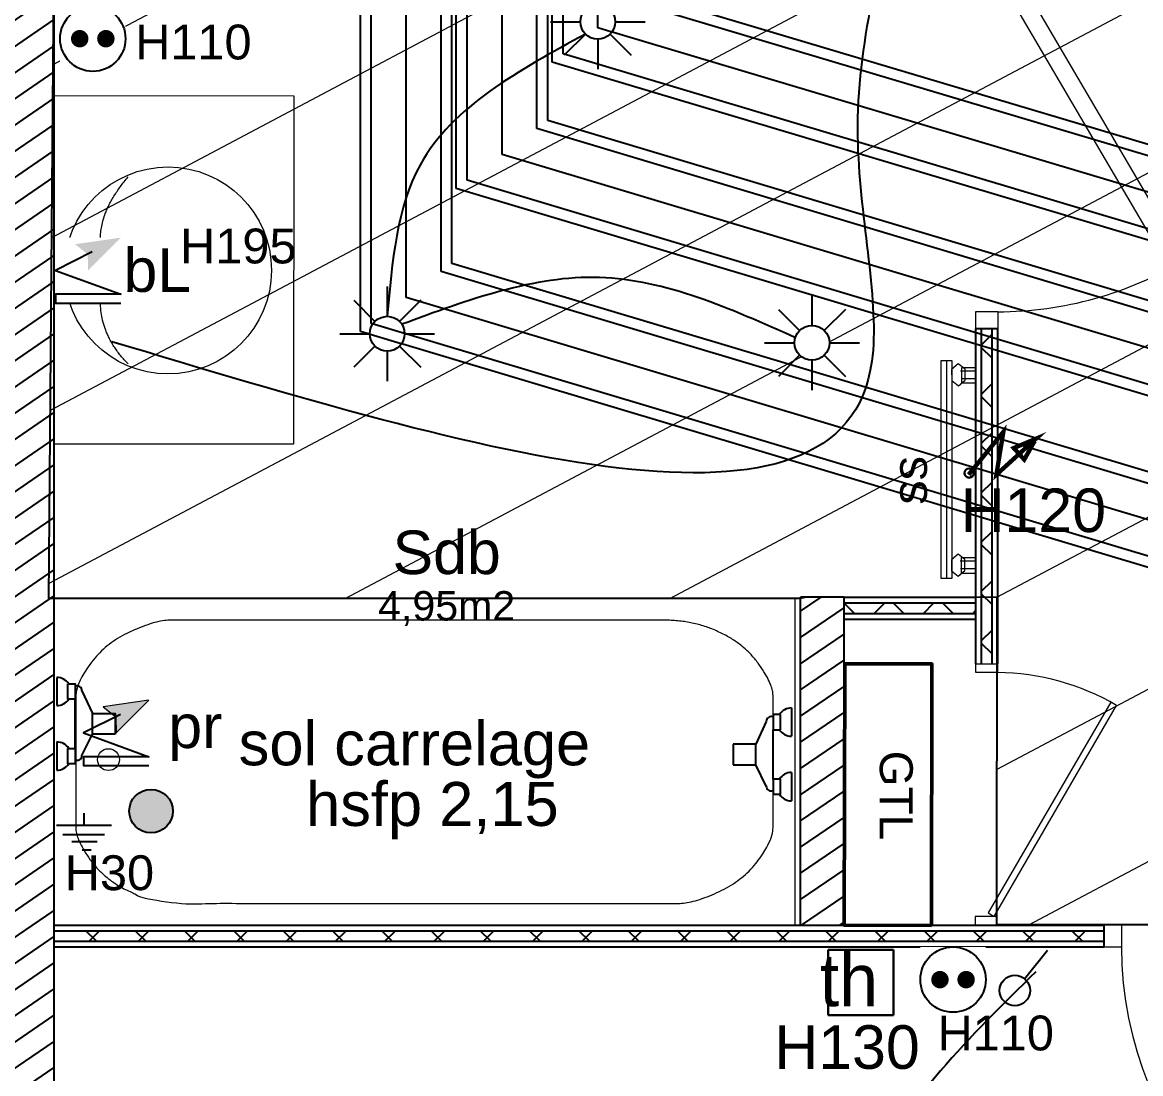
# Model space of a CAD drawing. Header units: millimetres. Extents: x 522027 to 600964, y -380282 to -298602.
# Drawn here: x 572966 to 575533, y -347529 to -345116 of the extents above; entities that cross this region are included whole.
import ezdxf

# ---------------------------------------------------------------- set-up
doc = ezdxf.new("R2010")
doc.units = ezdxf.units.MM
doc.set_wipeout_variables(frame=1)
for name, color, linetype in [('3-BAT C-Niveau -2', 7, 'Continuous'), ('prlm-CHAUFF', 4, 'Continuous'), ('prlm-CHAUFF-CONV', 1, 'Continuous'), ('prlm-EAU-EUEV', 25, 'Continuous'), ('prlm-ELEC-CFA', 1, 'Continuous'), ('prlm-MOD', 64, 'Continuous')]:
    doc.layers.add(name, color=color, linetype=linetype)
doc.layers.add('faux plafond', color=9, linetype='Continuous', lineweight=15)
doc.layers.add('prlm-ELEC-CFO', color=1, linetype='Continuous', lineweight=25)
doc.styles.add('Arial', font='arial.ttf')
doc.styles.add('Geneva', font='arial.ttf')
doc.styles.add('Helvetica', font='arial.ttf')
doc.styles.add('prlm-elec-cfa', font='comic.ttf', dxfattribs={"height": 12})
doc.styles.get("Standard").update_dxf_attribs({"font": 'arial.ttf'})

# ---------------------------------------------------------------- blocks, each defined once
blk = doc.blocks.new('Sol carrelage')
at = {"color": 7, "insert": (0, -0.78), "char_height": 10.0872, "attachment_point": 2, "line_spacing_factor": 0.834288, "style": 'Helvetica'}
blk.add_mtext('sol carrelage', dxfattribs=at)
blk = doc.blocks.new('hsfp 2.15')
at = {"color": 7, "insert": (0, -0.78), "char_height": 10.087, "attachment_point": 2, "line_spacing_factor": 0.834288, "style": 'Helvetica'}
blk.add_mtext('hsfp 2,15', dxfattribs=at)
blk = doc.blocks.new('Baignoire 175x75')
at = {"color": 7, "linetype": 'Continuous', "lineweight": 13, "flags": 128}
blk.add_lwpolyline([(0, 0), (170, 0), (170, -75), (0, -75)], close=True, dxfattribs=at)
at = {"color": 7, "linetype": 'Continuous', "lineweight": 13}
blk.add_ellipse((12.5, -37), major_axis=(2.5, 0), ratio=1, dxfattribs=at)
blk.add_open_spline([(140.1, -5), (146.77, -5), (158.33, -10.35), (165, -19.6), (165, -37.5), (165, -55.4), (158.33, -64.65), (146.77, -70), (85, -70), (23.23, -70), (11.67, -64.65), (5, -55.4), (5, -37.5), (5, -19.6), (11.67, -10.35), (23.23, -5), (83.33, -5), (140.1, -5)], degree=2, knots=[0, 0, 0, 0.017264, 0.034528, 0.051791, 0.150116, 0.16738, 0.184644, 0.201908, 0.504316, 0.52158, 0.538843, 0.556107, 0.654432, 0.671696, 0.68896, 0.706224, 1, 1, 1], dxfattribs=at)
blk = doc.blocks.new('Groupe-13-1')
at = {"color": 7, "linetype": 'Continuous', "lineweight": 13, "flags": 128}
blk.add_lwpolyline([(15824.78, -46709.99), (15839.63, -46788.6), (15785.59, -46798.82), (15770.74, -46720.21)], close=True, dxfattribs=at)
at = {"color": 7, "linetype": 'Continuous', "lineweight": 13}
for centre, major_axis in [((15803.88, -46754.76), (-23.34, -4.41)), ((15794.35, -46756.45), (0.46, -2.46)), ((15784.39, -46758.55), (0.28, -1.47))]:
    blk.add_ellipse(centre, major_axis=major_axis, ratio=1, dxfattribs=at)
blk.add_open_spline([(15798.87, -46777.56), (15791.48, -46772.37), (15788.49, -46757.06), (15786.08, -46743.78), (15790.9, -46735.37)], degree=2, dxfattribs=at)
blk = doc.blocks.new('xi.PCHT')
at = {"color": 0, "lineweight": 5}
blk.add_wipeout([(-7.5, -7.5), (7.5, -7.5), (7.5, 7.5), (-7.5, 7.5)], dxfattribs=at).dxf.layer = 'prlm-ELEC-CFO'
at = {"layer": 'prlm-ELEC-CFO', "color": 0, "linetype": 'ByBlock', "lineweight": 5, "const_width": 2}
for points in [[(-4, 0, 1), (-2, 0, 1)], [(2, 0, 1), (4, 0, 1)]]:
    blk.add_lwpolyline(points, format="xyb", close=True, dxfattribs=at)
at = {"layer": 'prlm-ELEC-CFO', "color": 0, "linetype": 'ByBlock', "lineweight": -2}
blk.add_circle((0, 0), 7.5, dxfattribs=at)
blk = doc.blocks.new('xi.PR')
at = {"layer": 'prlm-ELEC-CFO', "lineweight": 5}
blk.add_hatch(color=0, dxfattribs=at).paths.add_polyline_path([(-3, 6), (-0.1, 3.7), (0, 0), (7.5, 7.5)])
at = {"layer": 'prlm-ELEC-CFO', "color": 0, "lineweight": 5, "flags": 128}
blk.add_lwpolyline([(-3, 6), (-0.1, 3.7), (0, 0), (7.5, 7.5)], close=True, dxfattribs=at)
at = {"layer": 'prlm-ELEC-CFO', "color": 0}
blk.add_lwpolyline([(0.95, 4.23), (-7.5, 0), (7.5, -5.5), (-7.5, -5.5), (-7.5, -7.5), (7.5, -7.5)], dxfattribs=at)
blk = doc.blocks.new('xi.BL')
at = {"color": 0, "lineweight": 5}
blk.add_wipeout([(-7.5, -7.5), (7.5, -7.5), (7.5, 7.5), (-7.5, 7.5)], dxfattribs=at).dxf.layer = 'prlm-ELEC-CFO'
at = {"layer": 'prlm-ELEC-CFO', "lineweight": 5}
blk.add_hatch(color=0, dxfattribs=at).paths.add_polyline_path([(-3, 6), (-0.1, 3.7), (0, 0), (7.5, 7.5)])
at = {"layer": 'prlm-ELEC-CFO', "color": 0}
blk.add_lwpolyline([(0.95, 4.23), (-7.5, 0), (7.5, -5.5), (-7.5, -5.5), (-7.5, -7.5), (7.5, -7.5)], dxfattribs=at)
blk = doc.blocks.new('xi.dchrob')
at = {"layer": 'prlm-MOD', "color": 161}
for p, q in [((8.16, -2.3), (8.16, 2.3)), ((13.38, 1.16), (13.38, -1.16))]:
    blk.add_line(p, q, dxfattribs=at)
for points in [[(0, 10.66), (0, 4.16)], [(4.19, -5.66), (4.19, 5.66)], [(5.77, 7.56), (8.16, 2.38)], [(5.77, -7.26), (8.16, -2.37)], [(0, -4.16), (0, -10.66)]]:
    blk.add_lwpolyline(points, dxfattribs=at)
for points in [[(2.5, 9.16), (4.19, 9.16), (4.19, 5.66), (2.5, 5.66)], [(13.38, -2.37), (8.16, -2.37), (8.16, 2.38), (13.38, 2.38)], [(2.5, -5.66), (4.19, -5.66), (4.19, -9.16), (2.5, -9.16)]]:
    blk.add_lwpolyline(points, close=True, dxfattribs=at)
for centre, radius, start, end in [((0, 7.41), 3.25, 32.579, 90), ((4.65, 7.56), 1.13, 0, 114.0743), ((0, 7.41), 3.25, 270, 327.421), ((0, -7.41), 3.25, 32.579, 90), ((4.65, -7.26), 1.13, 245.9257, 360), ((0, -7.41), 3.25, 270, 327.421)]:
    blk.add_arc(centre, radius, start, end, dxfattribs=at)
blk = doc.blocks.new('xi.SPOT')
at = {"color": 0, "lineweight": 5}
blk.add_wipeout([(-4, 0), (-2.83, -2.83), (0, -4), (2.83, -2.83), (4, 0), (2.83, 2.83), (0, 4), (-2.83, 2.83)], dxfattribs=at).dxf.layer = 'prlm-ELEC-CFO'
at = {"layer": 'prlm-ELEC-CFO', "color": 0, "linetype": 'ByBlock', "lineweight": -2, "flags": 128}
for points in [[(0, 10.88), (0, 4)], [(-7.69, 7.69), (-2.83, 2.83)], [(7.69, 7.69), (2.83, 2.83)], [(-10.88, 0), (-4, 0)], [(4, 0), (10.88, 0)], [(-2.83, -2.83), (-7.69, -7.69)], [(0, -4), (0, -10.88)], [(2.83, -2.83), (7.69, -7.69)]]:
    blk.add_lwpolyline(points, dxfattribs=at)
at = {"layer": 'prlm-ELEC-CFO', "color": 0, "linetype": 'ByBlock', "lineweight": -2}
blk.add_circle((0, 0), 4, dxfattribs=at)
blk = doc.blocks.new('xi.PCHD')
at = {"color": 0, "lineweight": 5}
blk.add_wipeout([(-7.5, -7.5), (7.5, -7.5), (7.5, 7.5), (-7.5, 7.5)], dxfattribs=at).dxf.layer = 'prlm-ELEC-CFO'
at = {"layer": 'prlm-ELEC-CFO', "color": 0, "linetype": 'ByBlock', "lineweight": 5, "const_width": 2}
for points in [[(-4, 0, 1), (-2, 0, 1)], [(2, 0, 1), (4, 0, 1)]]:
    blk.add_lwpolyline(points, format="xyb", close=True, dxfattribs=at)
at = {"layer": 'prlm-ELEC-CFO', "color": 0, "linetype": 'ByBlock', "lineweight": -2}
blk.add_circle((0, 0), 7.5, dxfattribs=at)
blk = doc.blocks.new('xi.SA')
at = {"layer": 'prlm-ELEC-CFO', "color": 0}
blk.add_lwpolyline([(0.2, -1.28), (5.5, 5.28)], dxfattribs=at)
blk.add_circle((-2, -4), 3.5, dxfattribs=at)

msp = doc.modelspace()

# ---------------------------------------------------------------- hatches: boundary and pattern name
h = msp.add_hatch()
h.set_pattern_fill('02_ISOLANT', color=256, scale=10, angle=90, style=0, pattern_type=2)
h.set_pattern_definition([(134.999993, (505019.33, 142779.7), (-56.568549, -56.568536), []), (224.999993, (505019.33, 142779.7), (-56.568536, 56.568549), [])])
h.paths.add_polyline_path([(575167.7, -346588.4), (575191.7, -346588.4), (575191.7, -345819.8), (575167.7, -345819.8)])
h = msp.add_hatch()
h.set_pattern_fill('MURS MACONNERIE-2', color=256, scale=10, angle=-10.7236, style=0, pattern_type=2)
h.set_pattern_definition([(34.276399, (505201.977, 142745.115), (-23.42441, 44.173488), [])])
h.paths.add_polyline_path([(574752.3, -347188.3), (574852.3, -347188.3), (574852.3, -346435.6), (574752.3, -346435.6)])
h = msp.add_hatch()
h.set_pattern_fill('02_ISOLANT', color=256, scale=10, angle=-0.0113, style=0, pattern_type=2)
h.set_pattern_definition([(44.988738, (505019.33, 142779.7), (-56.557423, 56.57966), []), (134.988738, (505019.33, 142779.7), (56.57966, 56.557423), [])])
h.paths.add_polyline_path([(574852.3, -346448.6), (574852.3, -346472.6), (575154.7, -346472.7), (575154.7, -346448.7)])
h = msp.add_hatch()
h.set_pattern_fill('02_ISOLANT', color=256, scale=10, style=0, pattern_type=2)
h.set_pattern_definition([(44.999993, (505019.33, 142779.7), (-56.568536, 56.568549), []), (134.999993, (505019.33, 142779.7), (56.568549, 56.568536), [])])
h.paths.add_polyline_path([(573038.9, -347201.3), (573038.9, -347225.3), (575449.2, -347225.3), (575449.2, -347201.3)])
at = {"layer": '3-BAT C-Niveau -2'}
h = msp.add_hatch(dxfattribs=at)
h.set_pattern_fill('MURS MACONNERIE-2', color=256, scale=10, angle=-10.7236, style=0, pattern_type=2)
h.set_pattern_definition([(34.276399, (505201.977, 142745.115), (-23.42441, 44.173488), [])])
h.paths.add_polyline_path([(572859.2, -350942.7), (573039.2, -350942.7), (573039.2, -344229.3), (572859.2, -344049.3)])
at = {"layer": 'faux plafond'}
h = msp.add_hatch(dxfattribs=at)
h.set_pattern_fill('BA 13', color=256, scale=10, angle=-10.7236, style=0, pattern_type=2)
h.set_pattern_definition([(207.93621, (505019.33, 142779.7), (-142.2261, 319.79952), [])])
h.paths.add_polyline_path([(573027.3, -346438.3), (573038.9, -344930.1), (574454.6, -344930.2), (574454.7, -344230.2), (575154.7, -344230.1), (575154.7, -344889.8), (575204.7, -344889.8), (575204.7, -344230.1), (576717.7, -344230.7), (576717.7, -344282.2), (576767.7, -344282.2), (576767.7, -344229.2), (578086.7, -344228.7), (578086.7, -345629.2), (576767.7, -345629.1), (576767.7, -345232.2), (576717.7, -345232.2), (576717.7, -345679), (578958.7, -345679.2), (578958.7, -346578.6), (578908.7, -346578.6), (578908.7, -347249), (577369.2, -347248.6), (577369.2, -346578.8), (576359.2, -346579.1), (576359.2, -347187.2), (575202.7, -347187.2), (575203.7, -346435.5), (574762.3, -346435.8), (574750.6, -346438.3)])
at = {"layer": 'prlm-EAU-EUEV'}
h = msp.add_hatch(color=256, dxfattribs=at)
edge = h.paths.add_edge_path()
edge.add_arc((573261.6, -346926.5), 50, 0, 360)

# ---------------------------------------------------------------- linework, layer by layer
for p, q in [((575154.7, -346588.4), (575154.7, -345819.8)), ((575204.7, -345819.8), (575154.7, -345819.8)), ((575154.7, -346435.7), (575154.7, -345819.8)), ((575167.7, -346588.4), (575167.7, -345819.8)), ((575167.7, -346588.4), (575167.7, -345819.8)), ((575191.7, -346588.4), (575191.7, -345819.8)), ((575191.7, -346588.4), (575191.7, -345819.8)), ((575204.7, -346588.4), (575204.7, -345819.8)), ((574752.3, -347188.3), (574752.3, -346435.6)), ((574852.3, -346435.6), (574752.3, -346435.6)), ((574752.3, -347188.3), (574752.3, -346435.6)), ((574852.3, -346435.6), (575154.7, -346435.7)), ((574852.3, -346435.6), (575154.7, -346435.7)), ((574852.3, -346485.6), (574852.3, -346435.6)), ((574852.3, -347188.3), (574852.3, -346435.6)), ((574852.3, -347188.3), (574852.3, -346435.6)), ((574852.3, -346448.6), (575154.7, -346448.7)), ((574852.3, -346448.6), (575154.7, -346448.7)), ((574852.3, -346472.6), (575154.7, -346472.7)), ((574852.3, -346472.6), (575154.7, -346472.7)), ((574852.3, -346485.6), (575154.7, -346485.7)), ((575154.7, -346588.4), (575154.7, -346485.7)), ((573038.9, -347188.3), (575449.2, -347188.3)), ((573038.9, -347188.3), (575449.2, -347188.3)), ((575449.2, -347238.3), (575449.2, -347188.3)), ((573038.9, -347201.3), (575449.2, -347201.3)), ((573038.9, -347201.3), (575449.2, -347201.3)), ((573038.9, -347225.3), (575449.2, -347225.3)), ((573038.9, -347225.3), (575449.2, -347225.3)), ((573038.9, -347238.3), (575449.2, -347238.3))]:
    msp.add_line(p, q)
at = {"color": 7, "linetype": 'Continuous', "lineweight": 13}
for p, q in [((575489.2, -347188.3), (575449.2, -347188.3)), ((575449.2, -347188.3), (575449.2, -347238.3)), ((575489.2, -347238.3), (575489.2, -347188.3)), ((575449.2, -347238.3), (575489.2, -347238.3))]:
    msp.add_line(p, q, dxfattribs=at)
at = {"color": 7, "linetype": 'Continuous', "lineweight": 13, "flags": 128}
for points in [[(575213.3, -344944.7), (575633.2, -345660.7), (575598.7, -345680.9), (575178.8, -344965)], [(575204.7, -345779.8), (575204.7, -345819.8), (575154.7, -345819.8), (575154.7, -345779.8)]]:
    msp.add_lwpolyline(points, close=True, dxfattribs=at)
at = {"color": 7, "linetype": 'Continuous', "lineweight": 5, "flags": 128}
for points in [[(575204.3, -346588.4), (575204.2, -346608.6), (575154.2, -346608.5), (575154.3, -346588.3)], [(575183, -347160.3), (575196.5, -347168.1), (575477.5, -346683.8), (575463.9, -346676.2)], [(575203, -347188.4), (575203.1, -347168.2), (575153.1, -347168.1), (575153, -347188.3)]]:
    msp.add_lwpolyline(points, close=True, dxfattribs=at)
at = {"color": 7, "linetype": 'Continuous', "lineweight": 5}
for centre, radius, start, end in [((575204.7, -344949.8), 830.5, 270, 301.0831), ((575196.5, -347168.1), 559.9, 59.8809, 89.2131), ((576319.2, -347238.3), 830.5, 180, 267.9303)]:
    msp.add_arc(centre, radius, start, end, dxfattribs=at)
at = {"layer": '3-BAT C-Niveau -2'}
msp.add_line((573039.2, -350942.7), (573039.2, -344229.3), dxfattribs=at)
msp.add_line((573039.2, -350942.7), (573039.2, -344229.3), dxfattribs=at)
at = {"layer": '3-BAT C-Niveau -2', "ltscale": 50.8, "flags": 128}
msp.add_lwpolyline([(577369.2, -346578.8), (576359.2, -346579.1), (576359.2, -347187.2), (575202.7, -347187.2), (575203.7, -346435.5), (574762.3, -346435.8), (574750.6, -346438.3), (573027.3, -346438.3), (573038.9, -344930.1), (574454.6, -344930.2), (574454.7, -344230.2), (575154.7, -344230.1), (575154.7, -344889.8), (575204.7, -344889.8), (575204.7, -344230.1), (576717.7, -344230.7), (576717.7, -344282.2), (576767.7, -344282.2), (576767.7, -344229.2), (578086.7, -344228.7)], dxfattribs=at)
at = {"layer": 'prlm-CHAUFF'}
for p, q in [((573927.1, -345688.1), (573927.1, -344846.9)), ((573952.1, -345669.4), (573952.1, -344846.9)), ((573962.1, -345497.1), (573962.1, -344847.1)), ((573987.1, -345478.5), (573987.1, -344847.1)), ((574067.1, -345419), (574067.1, -344847.1)), ((574147.1, -345359.5), (574147.1, -344847.1))]:
    msp.add_line(p, q, dxfattribs=at)
at = {"layer": 'prlm-CHAUFF-CONV', "color": 1, "linetype": 'Continuous', "lineweight": 9}
for p, q in [((575086.9, -345892.2), (575086.9, -346392.2)), ((575154.7, -345916.8), (575118.9, -345916.8)), ((575154.7, -345934.3), (575123.1, -345934.3)), ((575154.7, -346352.9), (575118.2, -346352.9)), ((575154.7, -346370.4), (575119.6, -346370.4))]:
    msp.add_line(p, q, dxfattribs=at)
at = {"layer": 'prlm-CHAUFF-CONV', "color": 1, "linetype": 'Continuous', "lineweight": 9, "flags": 128}
for points in [[(575099.2, -345892.2), (575099.2, -346392.2), (575074.7, -346392.2), (575074.7, -345892.2)], [(575114, -345899.4), (575098.7, -345912.5), (575099, -345937.9), (575114.6, -345950.3), (575129.9, -345937.2), (575129.6, -345911.8)], [(575114.1, -346387.2), (575129.4, -346374.2), (575129.2, -346348.8), (575113.6, -346336.4), (575098.3, -346349.4), (575098.5, -346374.8)], [(575154.7, -346344.2), (575154.7, -346380.7), (575121.7, -346380.7), (575121.7, -346344.2)]]:
    msp.add_lwpolyline(points, close=True, dxfattribs=at)
at = {"layer": 'prlm-CHAUFF-CONV', "color": 1, "linetype": 'Continuous', "lineweight": 13, "flags": 128}
msp.add_lwpolyline([(575154.7, -345908), (575154.7, -345943.8), (575122.2, -345943.8), (575122.2, -345908)], close=True, dxfattribs=at)
at = {"layer": 'prlm-EAU-EUEV'}
msp.add_circle((573261.6, -346926.5), 50, dxfattribs=at)
at = {"layer": 'prlm-ELEC-CFA', "lineweight": 30}
for p, q in [((574815.3, -347244.9), (574965.3, -347244.9)), ((574815.3, -347394.9), (574815.3, -347244.9)), ((574965.3, -347244.9), (574965.3, -347394.9)), ((574965.3, -347394.9), (574815.3, -347394.9))]:
    msp.add_line(p, q, dxfattribs=at)
at = {"layer": 'prlm-ELEC-CFO'}
for p, q in [((573107.9, -346959), (573107.9, -346930.9)), ((573044.8, -346959), (573171, -346959)), ((573058.8, -346980), (573154.6, -346980)), ((573079.9, -346996.3), (573138.3, -346996.3)), ((573103.2, -347015), (573124.2, -347015))]:
    msp.add_line(p, q, dxfattribs=at)
at = {"layer": 'prlm-ELEC-CFO', "lineweight": 25, "const_width": 10}
msp.add_lwpolyline([(575137.8, -346154.2), (575217.6, -346055.9), (575201.6, -346154.2), (575292.1, -346071.8), (575241.5, -346093.1), (575265.5, -346119.6), (575289.4, -346077.1)], dxfattribs=at)
at = {"layer": 'prlm-ELEC-CFO', "color": 1, "linetype": 'Continuous', "lineweight": 50, "flags": 128}
msp.add_lwpolyline([(575052.3, -347188.7), (575053.5, -346588.7), (574853.5, -346588.3), (574852.3, -347188.3)], close=True, dxfattribs=at)
at = {"layer": 'prlm-ELEC-CFO', "lineweight": 30}
msp.add_circle((575139, -346150.5), 10.6, dxfattribs=at)
at = {"layer": 'prlm-ELEC-CFO'}
for points in [[(574258.5, -345142.9), (573879.6, -345442.2), (573803.6, -345790.7)], [(574740.2, -345839.8), (574291, -345701.7), (573837.2, -345809.1)]]:
    msp.add_spline(points, degree=3, dxfattribs=at)
at = {"layer": 'prlm-MOD'}
for p, q in [((574706.1, -346704.7), (574689.2, -346704.7)), ((574689.2, -346704.7), (574689.2, -346739.7)), ((574706.1, -346739.7), (574706.1, -346704.7)), ((574731.1, -346689.7), (574731.1, -346754.7)), ((574673.4, -346720.7), (574649.6, -346772.6)), ((574689.2, -346852.9), (574689.2, -346739.7)), ((574689.2, -346739.7), (574706.1, -346739.7)), ((574649.6, -346772.6), (574597.4, -346772.6)), ((574597.4, -346772.6), (574597.4, -346820.1)), ((574597.4, -346784.7), (574597.4, -346807.9)), ((574649.6, -346820.1), (574649.6, -346772.6)), ((574649.6, -346819.3), (574649.6, -346773.3)), ((574597.4, -346820.1), (574649.6, -346820.1)), ((574673.4, -346868.9), (574649.6, -346820.1)), ((574731.1, -346837.9), (574731.1, -346902.9)), ((574706.1, -346852.9), (574689.2, -346852.9)), ((574689.2, -346852.9), (574689.2, -346887.9)), ((574706.1, -346887.9), (574706.1, -346852.9)), ((574689.2, -346887.9), (574706.1, -346887.9))]:
    msp.add_line(p, q, dxfattribs=at)
for centre, radius, start, end in [((574684.6, -346720.7), 11.3, 65.9257, 180), ((574731.1, -346722.2), 32.5, 90, 147.421), ((574731.1, -346722.2), 32.5, 212.579, 270), ((574731.1, -346870.4), 32.5, 90, 147.421), ((574684.6, -346868.9), 11.3, 180, 294.0743), ((574731.1, -346870.4), 32.5, 212.579, 270)]:
    msp.add_arc(centre, radius, start, end, dxfattribs=at)

# ---------------------------------------------------------------- block references
at = {"xscale": 10, "yscale": 10, "zscale": 10}
for name, p, rotation in [('Groupe-13-1', (505018.8, 143103.6), 349.2763985886067), ('Baignoire 175x75', (573039, -346438.3), 359.9999933324538), ('Sol carrelage', (573866, -346712.6), 359.9999933296992), ('hsfp 2.15', (573907.2, -346851.8), 359.9999933296992)]:
    msp.add_blockref(name, p, dxfattribs=dict(at, rotation=rotation))
at = {"layer": 'prlm-ELEC-CFO', "xscale": 10, "yscale": 10, "zscale": 10}
msp.add_blockref('xi.PR', (573181.7, -346746.7), dxfattribs=at)
at = {"layer": 'prlm-MOD', "xscale": 10, "yscale": 10, "zscale": 10}
msp.add_blockref('xi.dchrob', (573045.3, -346726), dxfattribs=at)

# ---------------------------------------------------------------- texts
at = {"insert": (573940, -346282.4), "char_height": 100, "attachment_point": 2, "rotation": 360, "line_spacing_factor": 0.834288, "style": 'Arial'}
msp.add_mtext('Sdb\\P{\\H0.6752x;4,95m2}\\P', dxfattribs=at)
at = {"color": 1, "insert": (575009.7, -346787.8), "char_height": 75.65, "attachment_point": 1, "rotation": 269.8809, "line_spacing_factor": 0.834288, "style": 'Helvetica'}
msp.add_mtext('GTL', dxfattribs=at)
at = {"color": 0, "flags": 1}
msp.add_attdef('GTL', (574743.8, -347167.8), 'G T L', height=0.18, rotation=349.2764, dxfattribs=at)
at = {"layer": 'prlm-CHAUFF-CONV', "color": 1, "insert": (574962.2, -346167.2), "char_height": 79.93, "width": 249.991, "attachment_point": 2, "rotation": 89.9573, "line_spacing_factor": 1.060906, "style": 'Geneva'}
msp.add_mtext('ss', dxfattribs=at)
at = {"layer": 'prlm-ELEC-CFA', "lineweight": 30, "style": 'prlm-elec-cfa'}
msp.add_text('th', height=120, dxfattribs=at).set_placement((574796.3, -347374.2))
at = {"layer": 'prlm-ELEC-CFA', "style": 'Arial'}
msp.add_text('H130', height=100, dxfattribs=at).set_placement((574691.8, -347518))
at = {"layer": 'prlm-ELEC-CFO', "style": 'Arial'}
for s, p in [('H110', (573225.2, -345201.1)), ('H30', (573063.6, -347107.9))]:
    msp.add_text(s, height=80, dxfattribs=at).set_placement(p)
at = {"layer": 'prlm-ELEC-CFO', "lineweight": 25}
msp.add_text('H120', height=100, dxfattribs=at).set_placement((575119.3, -346285.9))

# ---------------------------------------------------------------- next in the draw order: block references
at = {"layer": 'prlm-ELEC-CFO', "xscale": 10, "yscale": 10, "zscale": 10}
for name, p in [('xi.PCHT', (573127.9, -345153.5)), ('xi.PCHD', (575102.1, -347313.3))]:
    msp.add_blockref(name, p, dxfattribs=at)

# ---------------------------------------------------------------- next in the draw order: texts
at = {"layer": 'prlm-ELEC-CFO', "insert": (573363.3, -346746.7), "char_height": 100, "attachment_point": 5, "line_spacing_factor": 0.8, "style": 'Arial', "bg_fill": 3, "box_fill_scale": 1.1, "bg_fill_color": 256, "bg_fill_transparency": 0}
msp.add_mtext('pr', dxfattribs=at)

# ---------------------------------------------------------------- next in the draw order: linework, layer by layer
at = {"layer": 'prlm-ELEC-CFO'}
for points in [[(574984.2, -344797.8), (574883.4, -345394.6), (574915.8, -345893.6), (573171.4, -345848.9)], [(575292, -347295.6), (574904, -347777.9), (574600.6, -348697.8), (574368, -348903.5)]]:
    msp.add_spline(points, degree=3, dxfattribs=at)

# ---------------------------------------------------------------- next in the draw order: block references
at = {"layer": 'prlm-ELEC-CFO', "xscale": 10, "yscale": 10, "zscale": 10}
msp.add_blockref('xi.SA', (575263.9, -347298.3), dxfattribs=at)

# ---------------------------------------------------------------- next in the draw order: texts
at = {"layer": 'prlm-ELEC-CFO', "style": 'Arial'}
msp.add_text('H110', height=80, dxfattribs=at).set_placement((575066.5, -347475.7))

# ---------------------------------------------------------------- next in the draw order: block references
at = {"layer": 'prlm-ELEC-CFO', "xscale": 10, "yscale": 10, "zscale": 10}
for p in [(574286.8, -345114.6), (573803.6, -345830.7), (574778.4, -345851.6)]:
    msp.add_blockref('xi.SPOT', p, dxfattribs=at)

# ---------------------------------------------------------------- next in the draw order: texts
at = {"layer": 'prlm-ELEC-CFO', "insert": (573276, -345685.3), "char_height": 100, "attachment_point": 5, "line_spacing_factor": 0.8, "style": 'Arial', "bg_fill": 3, "box_fill_scale": 1.1, "bg_fill_color": 256, "bg_fill_transparency": 0}
msp.add_mtext('bL', dxfattribs=at)

# ---------------------------------------------------------------- next in the draw order: linework, layer by layer
at = {"layer": 'prlm-CHAUFF'}
for p, q in [((573742.1, -345825.8), (573742.1, -344846.9)), ((573767.1, -345807.2), (573767.1, -344846.9)), ((573847.1, -345747.6), (573847.1, -344846.9)), ((574172.1, -345340.9), (574172.1, -344847.1)), ((574182.1, -345207.2), (574182.1, -344847.1)), ((574207.1, -345188.5), (574207.1, -344847.1)), ((574287.1, -345128.9), (574287.1, -344847.1)), ((578432.1, -346283.8), (574367.1, -345069.3)), ((578457.1, -346265.1), (574392.1, -345050.7)), ((578352.1, -346343.3), (574287.1, -345128.9)), ((578272.1, -346402.9), (574207.1, -345188.5)), ((578247.1, -346421.6), (574182.1, -345207.2)), ((577769.1, -346419.8), (574172.1, -345340.9)), ((577744.1, -346438.5), (574147.1, -345359.5)), ((577664.1, -346498), (574067.1, -345419)), ((577584.1, -346557.5), (573987.1, -345478.5)), ((577559.1, -346576.1), (573962.1, -345497.1)), ((575990.7, -346280.1), (573952.1, -345669.4)), ((575965.7, -346298.7), (573927.1, -345688.1)), ((575885.7, -346358.2), (573847.1, -345747.6)), ((575805.7, -346417.8), (573767.1, -345807.2)), ((575780.7, -346436.4), (573742.1, -345825.8))]:
    msp.add_line(p, q, dxfattribs=at)

# ---------------------------------------------------------------- next in the draw order: block references
at = {"layer": 'prlm-ELEC-CFO', "xscale": 10, "yscale": 10, "zscale": 10}
msp.add_blockref('xi.BL', (573117.2, -345685.2), dxfattribs=at)

# ---------------------------------------------------------------- next in the draw order: texts
at = {"layer": 'prlm-ELEC-CFO', "style": 'Arial'}
msp.add_text('H195', height=80, dxfattribs=at).set_placement((573328.3, -345669.3))

doc.saveas('drawing.dxf')
